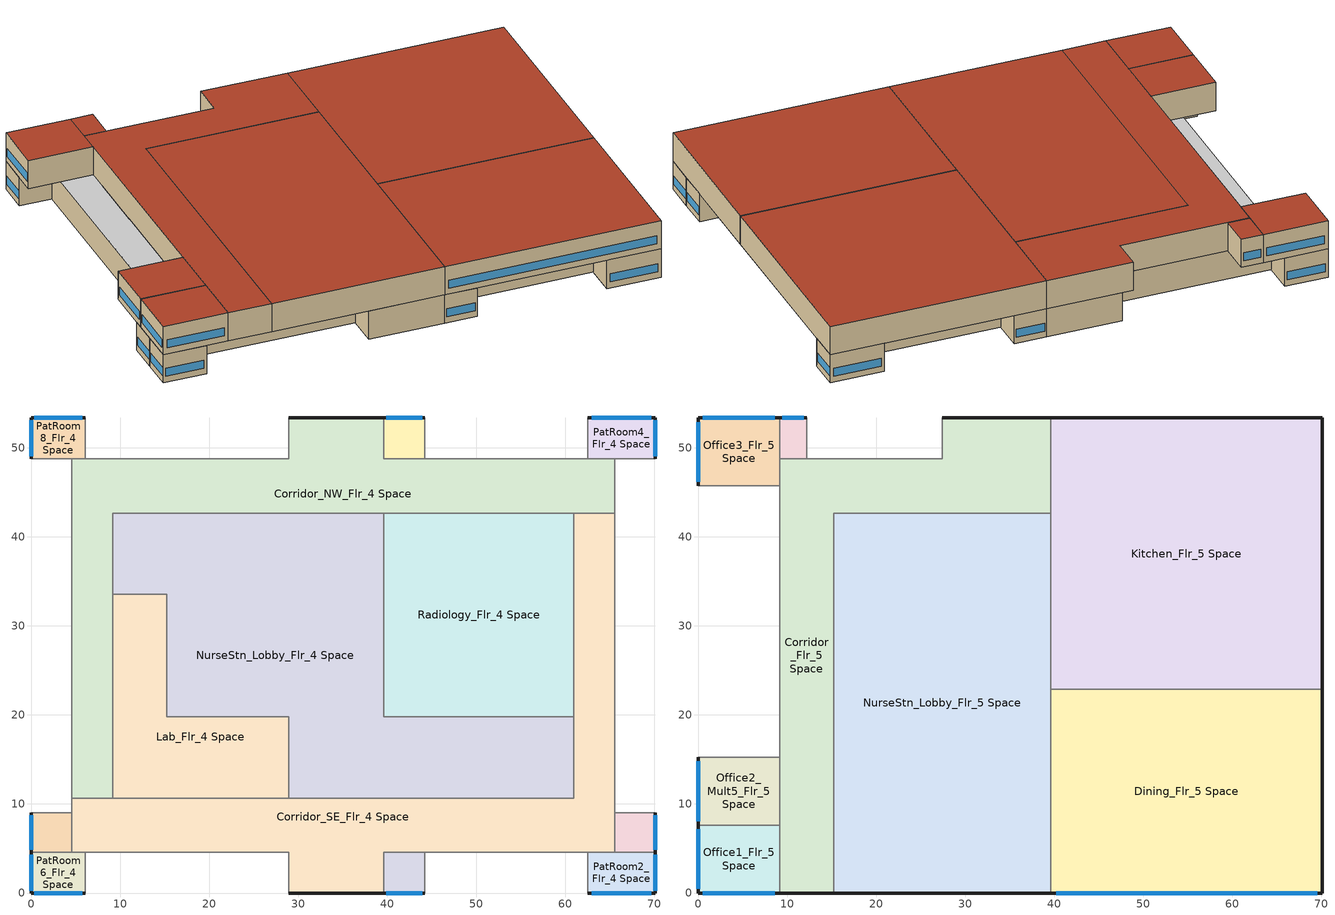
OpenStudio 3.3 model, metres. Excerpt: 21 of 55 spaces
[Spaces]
PatRoom8_Flr_4 Space
 floor adiabatic (int_slab_floor): 6.1,53.34 6.1,48.77 0,48.77 0,53.34 z12.8
 wall outside (res_ext_wall): 6.1,53.34 0,53.34 0,48.77 z12.8:17.07
 wall adiabatic (int_wall): 0,48.77 6.1,48.77 6.1,53.34 z12.8:17.07
 window (NonresWindow_U_0.57_SHGC_0.25): 5.73,53.34 0.37,53.34 / 0,53.07 0,49.04 z13.72:14.94
 ceiling adiabatic (int_slab_ceiling): 6.1,48.77 6.1,53.34 0,53.34 0,48.77 z17.07
PatRoom1_Mult10_Flr_4 Space
 floor adiabatic (int_slab_floor): 44.2,4.57 44.2,0 39.62,0 39.62,4.57 z12.8
 wall outside (res_ext_wall): 39.62,0 44.2,0 z12.8:17.07
 wall adiabatic (int_wall): 44.2,0 44.2,4.57 39.62,4.57 39.62,0 z12.8:17.07
 window (NonreseastWindow_U_0.57_SHGC_0.25): 39.9,0 43.92,0 z13.72:14.94
 ceiling adiabatic (int_slab_ceiling): 44.2,0 44.2,4.57 39.62,4.57 39.62,0 z17.07
Corridor_SE_Flr_4 Space
 floor adiabatic (int_slab_floor): 65.53,42.67 65.53,4.57 39.62,4.57 39.62,0 28.96,0 28.96,4.57 4.57,4.57 4.57,10.67 60.96,10.67 60.96,42.67 z12.8
 wall outside (res_ext_wall): 28.96,0 39.62,0 z12.8:17.07
 wall adiabatic (int_wall): 39.62,0 39.62,4.57 65.53,4.57 65.53,42.67 / 4.57,10.67 4.57,4.57 28.96,4.57 28.96,0 z12.8:17.07
 wall to Radiology_Flr_4 Space (int_wall): 60.96,42.67 60.96,19.81 z12.8:17.07
 wall to NurseStn_Lobby_Flr_4 Space (Air_Wall): 60.96,19.81 60.96,10.67 28.96,10.67 z12.8:17.07
 wall to Lab_Flr_4 Space (int_wall): 28.96,10.67 9.14,10.67 z12.8:17.07
 wall to Corridor_NW_Flr_4 Space (Air_Wall): 65.53,42.67 60.96,42.67 / 9.14,10.67 4.57,10.67 z12.8:17.07
 ceiling adiabatic (int_slab_ceiling): 39.62,0 39.62,4.57 65.53,4.57 65.53,42.67 60.96,42.67 60.96,10.67 4.57,10.67 4.57,4.57 28.96,4.57 28.96,0 z17.07
Corridor_NW_Flr_4 Space
 floor adiabatic (int_slab_floor): 39.62,53.34 39.62,48.77 65.53,48.77 65.53,42.67 9.14,42.67 9.14,10.67 4.57,10.67 4.57,48.77 28.96,48.77 28.96,53.34 z12.8
 wall outside (res_ext_wall): 39.62,53.34 28.96,53.34 z12.8:17.07
 wall to NurseStn_Lobby_Flr_4 Space (Air_Wall): 9.14,33.58 9.14,42.67 39.62,42.67 z12.8:17.07
 wall to Radiology_Flr_4 Space (int_wall): 39.62,42.67 60.96,42.67 z12.8:17.07
 wall adiabatic (int_wall): 65.53,42.67 65.53,48.77 39.62,48.77 39.62,53.34 / 28.96,53.34 28.96,48.77 4.57,48.77 4.57,10.67 z12.8:17.07
 wall to Lab_Flr_4 Space (int_wall): 9.14,10.67 9.14,33.58 z12.8:17.07
 ceiling adiabatic (int_slab_ceiling): 9.14,10.67 9.14,42.67 65.53,42.67 65.53,48.77 39.62,48.77 39.62,53.34 28.96,53.34 28.96,48.77 4.57,48.77 4.57,10.67 z17.07
PatRoom2_Flr_4 Space
 floor adiabatic (int_slab_floor): 70.1,4.57 70.1,0 62.48,0 62.48,4.57 z12.8
 wall outside (res_ext_wall): 62.48,0 70.1,0 70.1,4.57 z12.8:17.07
 wall adiabatic (int_wall): 70.1,4.57 62.48,4.57 62.48,0 z12.8:17.07
 window (NonresWindow_U_0.57_SHGC_0.25): 70.1,0.27 70.1,4.3 z13.72:14.94
 window (NonreseastWindow_U_0.57_SHGC_0.25): 62.94,0 69.65,0 z13.72:14.94
 ceiling adiabatic (int_slab_ceiling): 70.1,0 70.1,4.57 62.48,4.57 62.48,0 z17.07
PatRoom3_Mult10_Flr_4 Space
 floor adiabatic (int_slab_floor): 70.1,8.99 70.1,4.57 65.53,4.57 65.53,8.99 z12.8
 wall outside (res_ext_wall): 70.1,4.57 70.1,8.99 z12.8:17.07
 wall adiabatic (int_wall): 70.1,8.99 65.53,8.99 65.53,4.57 70.1,4.57 z12.8:17.07
 window (NonresWindow_U_0.57_SHGC_0.25): 70.1,4.84 70.1,8.73 z13.72:14.94
 ceiling adiabatic (int_slab_ceiling): 70.1,4.57 70.1,8.99 65.53,8.99 65.53,4.57 z17.07
PatRoom4_Flr_4 Space
 floor adiabatic (int_slab_floor): 70.1,53.34 70.1,48.77 62.48,48.77 62.48,53.34 z12.8
 wall outside (res_ext_wall): 70.1,48.77 70.1,53.34 62.48,53.34 z12.8:17.07
 wall adiabatic (int_wall): 62.48,53.34 62.48,48.77 70.1,48.77 z12.8:17.07
 window (NonresWindow_U_0.57_SHGC_0.25): 69.65,53.34 62.94,53.34 / 70.1,49.04 70.1,53.07 z13.72:14.94
 ceiling adiabatic (int_slab_ceiling): 70.1,48.77 70.1,53.34 62.48,53.34 62.48,48.77 z17.07
PatRoom5_Mult10_Flr_4 Space
 floor adiabatic (int_slab_floor): 44.2,53.34 44.2,48.77 39.62,48.77 39.62,53.34 z12.8
 wall outside (res_ext_wall): 44.2,53.34 39.62,53.34 z12.8:17.07
 wall adiabatic (int_wall): 39.62,53.34 39.62,48.77 44.2,48.77 44.2,53.34 z12.8:17.07
 window (NonresWindow_U_0.57_SHGC_0.25): 43.92,53.34 39.9,53.34 z13.72:14.94
 ceiling adiabatic (int_slab_ceiling): 44.2,48.77 44.2,53.34 39.62,53.34 39.62,48.77 z17.07
Radiology_Flr_4 Space
 floor adiabatic (int_slab_floor): 60.96,42.67 60.96,19.81 39.62,19.81 39.62,42.67 z12.8
 wall to NurseStn_Lobby_Flr_4 Space (int_wall): 39.62,42.67 39.62,19.81 60.96,19.81 z12.8:17.07
 ceiling adiabatic (int_slab_ceiling): 60.96,19.81 60.96,42.67 39.62,42.67 39.62,19.81 z17.07
PatRoom6_Flr_4 Space
 floor adiabatic (int_slab_floor): 6.1,4.57 6.1,0 0,0 0,4.57 z12.8
 wall outside (res_ext_wall): 0,4.57 0,0 6.1,0 z12.8:17.07
 wall adiabatic (int_wall): 6.1,0 6.1,4.57 0,4.57 z12.8:17.07
 window (NonreseastWindow_U_0.57_SHGC_0.25): 0.37,0 5.73,0 z13.72:14.94
 window (NonresWindow_U_0.57_SHGC_0.25): 0,4.3 0,0.27 z13.72:14.94
 ceiling adiabatic (int_slab_ceiling): 6.1,0 6.1,4.57 0,4.57 0,0 z17.07
PatRoom7_Mult10_Flr_4 Space
 floor adiabatic (int_slab_floor): 4.57,8.99 4.57,4.57 0,4.57 0,8.99 z12.8
 wall outside (res_ext_wall): 0,8.99 0,4.57 z12.8:17.07
 wall adiabatic (int_wall): 0,4.57 4.57,4.57 4.57,8.99 0,8.99 z12.8:17.07
 window (NonresWindow_U_0.57_SHGC_0.25): 0,8.73 0,4.84 z13.72:14.94
 ceiling adiabatic (int_slab_ceiling): 4.57,4.57 4.57,8.99 0,8.99 0,4.57 z17.07
NurseStn_Lobby_Flr_4 Space
 floor adiabatic (int_slab_floor): 39.62,42.67 39.62,19.81 60.96,19.81 60.96,10.67 28.96,10.67 28.96,19.81 15.24,19.81 15.24,33.53 9.14,33.53 9.14,42.67 z12.8
 wall to Lab_Flr_4 Space (int_wall): 9.14,33.53 15.24,33.53 15.24,19.81 28.96,19.81 28.96,10.67 z12.8:17.07
 ceiling adiabatic (int_slab_ceiling): 60.96,10.67 60.96,19.81 39.62,19.81 39.62,42.67 9.14,42.67 9.14,33.53 15.24,33.53 15.24,19.81 28.96,19.81 28.96,10.67 z17.07
Lab_Flr_4 Space
 floor adiabatic (int_slab_floor): 15.24,33.53 15.24,19.81 28.96,19.81 28.96,10.67 9.14,10.67 9.14,33.53 z12.8
 ceiling adiabatic (int_slab_ceiling): 28.96,10.67 28.96,19.81 15.24,19.81 15.24,33.53 9.14,33.53 9.14,10.67 z17.07
Corridor_Flr_5 Space
 floor adiabatic (int_slab_floor): 39.62,53.34 39.62,42.67 15.24,42.67 15.24,0 9.14,0 9.14,48.77 27.43,48.77 27.43,53.34 z17.07
 wall outside (nonres_ext_wall): 39.62,53.34 27.43,53.34 / 9.14,0 15.24,0 z17.07:21.34
 wall to NurseStn_Lobby_Flr_5 Space (Air_Wall): 15.24,42.67 39.62,42.67 z17.07:21.34
 wall to NurseStn_Lobby_Flr_5 Space (int_wall): 15.24,0 15.24,42.67 z17.07:21.34
 wall adiabatic (int_wall): 27.43,53.34 27.43,48.77 9.14,48.77 9.14,0 z17.07:21.34
 wall to Kitchen_Flr_5 Space (int_wall): 39.62,42.67 39.62,53.34 z17.07:21.34
 roof outside (nonres_roof): 15.24,0 15.24,42.67 39.62,42.67 39.62,53.34 27.43,53.34 27.43,48.77 9.14,48.77 9.14,0 z21.34
NurseStn_Lobby_Flr_5 Space
 floor adiabatic (int_slab_floor): 39.62,42.67 39.62,0 15.24,0 15.24,42.67 z17.07
 wall outside (nonres_ext_wall): 15.24,0 39.62,0 z17.07:21.34
 wall to Dining_Flr_5 Space (int_wall): 39.62,0 39.62,22.86 z17.07:21.34
 wall to Kitchen_Flr_5 Space (int_wall): 39.62,22.86 39.62,42.67 z17.07:21.34
 roof outside (nonres_roof): 39.62,0 39.62,42.67 15.24,42.67 15.24,0 z21.34
Office4_Mult6_Flr_5 Space
 floor adiabatic (int_slab_floor): 12.19,53.34 12.19,48.77 9.14,48.77 9.14,53.34 z17.07
 wall outside (nonres_ext_wall): 12.19,53.34 9.14,53.34 z17.07:21.34
 wall adiabatic (int_wall): 9.14,53.34 9.14,48.77 12.19,48.77 12.19,53.34 z17.07:21.34
 window (NonresWindow_U_0.57_SHGC_0.25): 11.88,53.34 9.45,53.34 z17.98:19.2
 roof outside (nonres_roof): 12.19,48.77 12.19,53.34 9.14,53.34 9.14,48.77 z21.34
Kitchen_Flr_5 Space
 floor adiabatic (int_slab_floor): 70.1,53.34 70.1,22.86 39.62,22.86 39.62,53.34 z17.07
 wall outside (nonres_ext_wall): 70.1,22.86 70.1,53.34 39.62,53.34 z17.07:21.34
 wall to Dining_Flr_5 Space (int_wall): 39.62,22.86 70.1,22.86 z17.07:21.34
 roof outside (nonres_roof): 70.1,22.86 70.1,53.34 39.62,53.34 39.62,22.86 z21.34
Dining_Flr_5 Space
 floor adiabatic (int_slab_floor): 70.1,22.86 70.1,0 39.62,0 39.62,22.86 z17.07
 wall outside (nonres_ext_wall): 39.62,0 70.1,0 70.1,22.86 z17.07:21.34
 window (NonreseastWindow_U_0.57_SHGC_0.25): 40.2,0 69.53,0 z17.98:19.2
 roof outside (nonres_roof): 70.1,0 70.1,22.86 39.62,22.86 39.62,0 z21.34
Office1_Flr_5 Space
 floor adiabatic (int_slab_floor): 9.14,7.62 9.14,0 0,0 0,7.62 z17.07
 wall outside (nonres_ext_wall): 0,7.62 0,0 9.14,0 z17.07:21.34
 wall adiabatic (int_wall): 9.14,0 9.14,7.62 0,7.62 z17.07:21.34
 window (NonreseastWindow_U_0.57_SHGC_0.25): 0.55,0 8.6,0 z17.98:19.2
 window (NonresWindow_U_0.57_SHGC_0.25): 0,7.16 0,0.46 z17.98:19.2
 roof outside (nonres_roof): 9.14,0 9.14,7.62 0,7.62 0,0 z21.34
Office2_Mult5_Flr_5 Space
 floor adiabatic (int_slab_floor): 9.14,15.24 9.14,7.62 0,7.62 0,15.24 z17.07
 wall outside (nonres_ext_wall): 0,15.24 0,7.62 z17.07:21.34
 wall adiabatic (int_wall): 0,7.62 9.14,7.62 9.14,15.24 0,15.24 z17.07:21.34
 window (NonresWindow_U_0.57_SHGC_0.25): 0,14.78 0,8.08 z17.98:19.2
 roof outside (nonres_roof): 9.14,7.62 9.14,15.24 0,15.24 0,7.62 z21.34
Office3_Flr_5 Space
 floor adiabatic (int_slab_floor): 9.14,53.34 9.14,45.72 0,45.72 0,53.34 z17.07
 wall outside (nonres_ext_wall): 9.14,53.34 0,53.34 0,45.72 z17.07:21.34
 wall adiabatic (int_wall): 0,45.72 9.14,45.72 9.14,53.34 z17.07:21.34
 window (NonresWindow_U_0.57_SHGC_0.25): 8.6,53.34 0.55,53.34 / 0,52.88 0,46.18 z17.98:19.2
 roof outside (nonres_roof): 9.14,45.72 9.14,53.34 0,53.34 0,45.72 z21.34
[Site]
Red Bluff: Latitude {deg}=40.15; Longitude {deg}=-122.25; Time Zone {hr}=-8; Elevation {m}=106; Terrain=City
[Building]
Hospital: North Axis {deg}=0; Default Construction Set=189.1-2009 - CZ5 - Office
[SizingPeriod:DesignDay] Rain Indicator=No; Snow Indicator=No; Day of Month=21; Daylight Saving Time Indicator=No; Dry-Bulb Temperature Range Modifier Type=DefaultMultipliers
Name | Maximum Dry-Bulb Temperature {C} | Daily Dry-Bulb Temperature Range {deltaC} | Barometric Pressure {Pa} | Wind Speed {m/s} | Wind Direction {deg} | Sky Clearness | Month | Day Type | Humidity Condition Type | Wetbulb or DewPoint at Maximum Dry-Bulb {C} | Solar Model Indicator | ASHRAE Clear Sky Optical Depth for Beam Irradiance | ASHRAE Clear Sky Optical Depth for Diffuse Irradiance
El Paso International Ap  Ut Ann Htg 99.6% Condns DB | -5.2 | 0 | 87865 | 2.2 | 20 | 0 | 12 | WinterDesignDay | Wetbulb | -5.2 | ASHRAEClearSky
El Paso International Ap  Ut Ann Clg .4% Condns DB=>MWB | 38.1 | 13 | 87865 | 3.9 | 280 |  | 7 | SummerDesignDay | Wetbulb | 18.1 | ASHRAETau | 0.605 | 1.547
Red Bluff Ann Htg 99.6% Condns DB | -1.1 | 0 | 100058 | 2.3 | 320 | 0 | 12 | WinterDesignDay | Wetbulb | -1.1 | ASHRAEClearSky
Red Bluff Ann Hum_n 99.6% Condns DP=>MCDB | 10.8 | 0 | 100058 | 2.3 | 320 | 0 | 12 | WinterDesignDay | Dewpoint | -9.9 | ASHRAEClearSky
[ClimateZones]
Climate Zone Institution Name 1=ASHRAE; Climate Zone Document Name 1=ANSI/ASHRAE Standard 169; Climate Zone Document Year 1=2006; Climate Zone Institution Name 2=CEC; Climate Zone Document Name 2=California Climate Zone Descriptions; Climate Zone Document Year 2=1995; Climate Zone Value 2=11
[Construction]
int_wall: G01 13mm gypsum board, G01 13mm gypsum board
nonres_roof: F13 Built-up roofing, Nonres_Roof_Insulation, F08 Metal surface
int_slab_floor: 100mm Normalweight concrete floor, CP02 CARPET PAD
InteriorFurnishings: Std Wood 6inch
Air_Wall: Air_Wall_Material
int_slab_ceiling: CP02 CARPET PAD, 100mm Normalweight concrete floor
nonres_ext_wall: 200mm Normalweight concrete wall, Nonres_Exterior_Wall_Insulation, G01 13mm gypsum board
res_ext_wall: 200mm Normalweight concrete wall, Res_Exterior_Wall_Insulation, G01 13mm gypsum board
NonresWindow_U_0.57_SHGC_0.25: Nonres Window Glazing Layer
NonreseastWindow_U_0.57_SHGC_0.25: Nonres East Glazing Layer
Interior Partition; Interior Door: G05 25mm wood
ExtSlabCarpet 4in ClimateZone 1-8: MAT-CC05 4 HW CONCRETE, CP02 CARPET PAD 1
ASHRAE 189.1-2009 ExtWall Mass ClimateZone 5: 1IN Stucco, 8IN Concrete HW, Wall Insulation [40], 1/2IN Gypsum
ASHRAE 189.1-2009 ExtRoof IEAD ClimateZone 2-5: Roof Membrane, Roof Insulation [21], Metal Decking
Interior Floor: F16 Acoustic tile, F05 Ceiling air space resistance, M11 100mm lightweight concrete
Interior Wall: G01a 19mm gypsum board, F04 Wall air space resistance, G01a 19mm gypsum board
Interior Ceiling: M11 100mm lightweight concrete, F05 Ceiling air space resistance, F16 Acoustic tile
ASHRAE 189.1-2009 ExtWindow ClimateZone 4-5: Theoretical Glass [207]
Exterior Door: F08 Metal surface 1, I01 25mm insulation board
Interior Window: Clear 3mm
[Material]
Name | Roughness | Thickness {m} | Conductivity {W/m-K} | Density {kg/m3} | Specific Heat {J/kg-K} | Thermal Absorptance | Solar Absorptance | Visible Absorptance
G01 13mm gypsum board | Smooth | 0.0127 | 0.16 | 800 | 1090 | 0.9 | 0.7 | 0.5
F13 Built-up roofing | Rough | 0.0095 | 0.16 | 1120 | 1460 | 0.9 | 0.7
F08 Metal surface | Smooth | 0.0008 | 45.28 | 7824 | 500
Std Wood 6inch | MediumSmooth | 0.15 | 0.12 | 540 | 1210 | 0.9 | 0.7 | 0.7
100mm Normalweight concrete floor | MediumRough | 0.1016 | 2.31 | 2322 | 832
200mm Normalweight concrete wall | MediumRough | 0.2032 | 2.31 | 2322 | 832
G05 25mm wood | MediumSmooth | 0.0254 | 0.15 | 608 | 1630 | 0.9 | 0.5 | 0.5
MAT-CC05 4 HW CONCRETE | Rough | 0.1016 | 1.311 | 2240 | 836.8 | 0.9 | 0.85 | 0.85
1IN Stucco | Smooth | 0.0253 | 0.6918 | 1858 | 837 | 0.9 | 0.92 | 0.92
8IN Concrete HW | MediumRough | 0.2033 | 1.7296 | 2243 | 837 | 0.9 | 0.65 | 0.65
Wall Insulation [40] | MediumRough | 0.0794 | 0.0432 | 91 | 837 | 0.9 | 0.5 | 0.5
1/2IN Gypsum | Smooth | 0.0127 | 0.16 | 784.9 | 830 | 0.9 | 0.4 | 0.4
Roof Membrane | VeryRough | 0.0095 | 0.16 | 1121.29 | 1460 | 0.9 | 0.7 | 0.7
Roof Insulation [21] | MediumRough | 0.2105 | 0.049 | 265 | 836.8 | 0.9 | 0.7 | 0.7
Metal Decking | MediumSmooth | 0.0015 | 45.006 | 7680 | 418.4 | 0.9 | 0.6 | 0.6
F16 Acoustic tile | MediumSmooth | 0.0191 | 0.06 | 368 | 590 | 0.9 | 0.3 | 0.3
M11 100mm lightweight concrete | MediumRough | 0.1016 | 0.53 | 1280 | 840 | 0.9 | 0.5 | 0.5
G01a 19mm gypsum board | MediumSmooth | 0.019 | 0.16 | 800 | 1090 | 0.9 | 0.4 | 0.4
F08 Metal surface 1 | Smooth | 0.0008 | 45.28 | 7824 | 500 | 0.9 | 0.7 | 0.7
I01 25mm insulation board | MediumRough | 0.0254 | 0.03 | 43 | 1210 | 0.9 | 0.6 | 0.6
[Material:NoMass] Thermal Absorptance=0.9
Name | Roughness | Thermal Resistance {m2-K/W} | Solar Absorptance | Visible Absorptance
Nonres_Roof_Insulation | MediumSmooth | 2.59864 | 0.7 | 0.7
CP02 CARPET PAD | VeryRough | 0.21648 | 0.7 | 0.8
Air_Wall_Material | Rough | 0.207949 | 0.7
Nonres_Exterior_Wall_Insulation | MediumSmooth | 0.849259 | 0.7 | 0.7
Res_Exterior_Wall_Insulation | MediumSmooth | 1.11476 | 0.7 | 0.7
CP02 CARPET PAD 1 | Smooth | 0.1 | 0.8 | 0.8
[WindowMaterial:SimpleGlazingSystem] U-Factor {W/m2-K}=3.23661; Solar Heat Gain Coefficient=0.25; Visible Transmittance=0.25
Nonres Window Glazing Layer; Nonres East Glazing Layer
[DefaultConstructionSet]
189.1-2009 - CZ5 - Office: Default Exterior Surface Constructions=Default Surface Constructions 13; Default Interior Surface Constructions=Default Surface Constructions 14; Default Ground Contact Surface Constructions=Default Surface Constructions 15; Default Exterior SubSurface Constructions=Default Sub Surface Constructions 9; Default Interior SubSurface Constructions=Default Sub Surface Constructions 10; Interior Partition Construction=Interior Partition
[DefaultSurfaceConstructions]
Name | Floor Construction | Wall Construction | Roof Ceiling Construction
Default Surface Constructions 13 | ExtSlabCarpet 4in ClimateZone 1-8 | ASHRAE 189.1-2009 ExtWall Mass ClimateZone 5 | ASHRAE 189.1-2009 ExtRoof IEAD ClimateZone 2-5
Default Surface Constructions 14 | Interior Floor | Interior Wall | Interior Ceiling
Default Surface Constructions 15 | ExtSlabCarpet 4in ClimateZone 1-8 | ExtSlabCarpet 4in ClimateZone 1-8 | ExtSlabCarpet 4in ClimateZone 1-8
[DefaultSubSurfaceConstructions]
Name | Fixed Window Construction | Operable Window Construction | Door Construction | Tubular Daylight Dome Construction | Tubular Daylight Diffuser Construction
Default Sub Surface Constructions 9 | ASHRAE 189.1-2009 ExtWindow ClimateZone 4-5 | ASHRAE 189.1-2009 ExtWindow ClimateZone 4-5 | Exterior Door | Interior Window | Interior Window
Default Sub Surface Constructions 10 | Interior Window | Interior Window | Interior Door
[Material:AirGap]
Name | Thermal Resistance {m2-K/W}
F05 Ceiling air space resistance | 0.18
F04 Wall air space resistance | 0.15
[WindowMaterial:Glazing] Optical Data Type=SpectralAverage; Thickness {m}=0.003; Back Side Solar Reflectance at Normal Incidence=0; Back Side Visible Reflectance at Normal Incidence=0; Infrared Transmittance at Normal Incidence=0; Dirt Correction Factor for Solar and Visible Transmittance=1; Solar Diffusing=No
Name | Solar Transmittance at Normal Incidence | Front Side Solar Reflectance at Normal Incidence | Visible Transmittance at Normal Incidence | Front Side Visible Reflectance at Normal Incidence | Front Side Infrared Hemispherical Emissivity | Back Side Infrared Hemispherical Emissivity | Conductivity {W/m-K}
Theoretical Glass [207] | 0.3311 | 0.6189 | 0.44 | 0.51 | 0.9 | 0.9 | 0.0133
Clear 3mm | 0.837 | 0.075 | 0.898 | 0.081 | 0.84 | 0.84 | 0.9
[ThermalZone] Ceiling Height {m}=4.2683; Use Ideal Air Loads=No
Name | Multiplier | Volume {m3} | Thermostat
Corridor_Flr_5 | 1 | 2141.32 | Corridor_Flr_5 DualSPSched
PatRoom8_Flr_4 | 1 | 118.96 | PatRoom8_Flr_4 DualSPSched
PatRoom1_Mult10_Flr_4 | 10 | 89.21 | PatRoom1_Mult10_Flr_4 DualSPSched
Office2_Mult5_Flr_5 | 5 | 297.41 | Office2_Mult5_Flr_5 DualSPSched
PatRoom2_Flr_4 | 1 | 148.71 | PatRoom2_Flr_4 DualSPSched
PatRoom3_Mult10_Flr_4 | 10 | 86.26 | PatRoom3_Mult10_Flr_4 DualSPSched
PatRoom4_Flr_4 | 1 | 148.71 | PatRoom4_Flr_4 DualSPSched
PatRoom5_Mult10_Flr_4 | 10 | 89.21 | PatRoom5_Mult10_Flr_4 DualSPSched
Radiology_Flr_4 | 1 | 2081.82 | Radiology_Flr_4 DualSPSched
PatRoom6_Flr_4 | 1 | 118.96 | PatRoom6_Flr_4 DualSPSched
PatRoom7_Mult10_Flr_4 | 10 | 86.26 | PatRoom7_Mult10_Flr_4 DualSPSched
NurseStn_Lobby_Flr_4 | 1 | 3866.22 | NurseStn_Lobby_Flr_4 DualSPSched
Lab_Flr_4 | 1 | 1129.43 | Lab_Flr_4 DualSPSched
Corridor_SE_Flr_4 | 1 | 2418.88 | Corridor_SE_Flr_4 DualSPSched
Corridor_NW_Flr_4 | 1 | 2418.88 | Corridor_NW_Flr_4 DualSPSched
Dining_Flr_5 | 1 | 2974.04 | Dining_Flr_5 DualSPSched
NurseStn_Lobby_Flr_5 | 1 | 4441.23 | NurseStn_Lobby_Flr_5 DualSPSched
Kitchen_Flr_5 | 1 | 3965.37 | Kitchen_Flr_5 DualSPSched
Office1_Flr_5 | 1 | 297.5 | Office1_Flr_5 DualSPSched
Office3_Flr_5 | 1 | 297.41 | Office3_Flr_5 DualSPSched
Office4_Mult6_Flr_5 | 6 | 59.5 | Office4_Mult6_Flr_5 DualSPSched
[Space] Part of Total Floor Area=Yes
Name | Thermal Zone | Design Specification Outdoor Air Object
Corridor_Flr_5 Space | Corridor_Flr_5 | SZ DSOA Corridor_Flr_5
PatRoom8_Flr_4 Space | PatRoom8_Flr_4 | SZ DSOA PatRoom8_Flr_4
PatRoom1_Mult10_Flr_4 Space | PatRoom1_Mult10_Flr_4 | SZ DSOA PatRoom1_Mult10_Flr_4
Office2_Mult5_Flr_5 Space | Office2_Mult5_Flr_5 | SZ DSOA Office2_Mult5_Flr_5
PatRoom2_Flr_4 Space | PatRoom2_Flr_4 | SZ DSOA PatRoom2_Flr_4
PatRoom3_Mult10_Flr_4 Space | PatRoom3_Mult10_Flr_4 | SZ DSOA PatRoom3_Mult10_Flr_4
PatRoom4_Flr_4 Space | PatRoom4_Flr_4 | SZ DSOA PatRoom4_Flr_4
PatRoom5_Mult10_Flr_4 Space | PatRoom5_Mult10_Flr_4 | SZ DSOA PatRoom5_Mult10_Flr_4
Radiology_Flr_4 Space | Radiology_Flr_4 | SZ DSOA Radiology_Flr_4
PatRoom6_Flr_4 Space | PatRoom6_Flr_4 | SZ DSOA PatRoom6_Flr_4
PatRoom7_Mult10_Flr_4 Space | PatRoom7_Mult10_Flr_4 | SZ DSOA PatRoom7_Mult10_Flr_4
NurseStn_Lobby_Flr_4 Space | NurseStn_Lobby_Flr_4 | SZ DSOA NurseStn_Lobby_Flr_4
Lab_Flr_4 Space | Lab_Flr_4 | SZ DSOA Lab_Flr_4
Corridor_SE_Flr_4 Space | Corridor_SE_Flr_4 | SZ DSOA Corridor_SE_Flr_4
Corridor_NW_Flr_4 Space | Corridor_NW_Flr_4 | SZ DSOA Corridor_NW_Flr_4
Dining_Flr_5 Space | Dining_Flr_5 | SZ DSOA Dining_Flr_5
NurseStn_Lobby_Flr_5 Space | NurseStn_Lobby_Flr_5 | SZ DSOA NurseStn_Lobby_Flr_5
Kitchen_Flr_5 Space | Kitchen_Flr_5 | SZ DSOA Kitchen_Flr_5
Office1_Flr_5 Space | Office1_Flr_5 | SZ DSOA Office1_Flr_5
Office3_Flr_5 Space | Office3_Flr_5 | SZ DSOA Office3_Flr_5
Office4_Mult6_Flr_5 Space | Office4_Mult6_Flr_5 | SZ DSOA Office4_Mult6_Flr_5
[ThermostatSetpoint:DualSetpoint] Heating Setpoint Temperature Schedule=HTGSETP_SCH; Cooling Setpoint Temperature Schedule=CLGSETP_SCH
Corridor_Flr_5 DualSPSched; PatRoom8_Flr_4 DualSPSched; PatRoom1_Mult10_Flr_4 DualSPSched; Office2_Mult5_Flr_5 DualSPSched; PatRoom2_Flr_4 DualSPSched; PatRoom3_Mult10_Flr_4 DualSPSched; PatRoom4_Flr_4 DualSPSched; PatRoom5_Mult10_Flr_4 DualSPSched; Radiology_Flr_4 DualSPSched; PatRoom6_Flr_4 DualSPSched; PatRoom7_Mult10_Flr_4 DualSPSched; NurseStn_Lobby_Flr_4 DualSPSched; Lab_Flr_4 DualSPSched; Corridor_SE_Flr_4 DualSPSched; Corridor_NW_Flr_4 DualSPSched; Dining_Flr_5 DualSPSched; NurseStn_Lobby_Flr_5 DualSPSched; Kitchen_Flr_5 DualSPSched; Office1_Flr_5 DualSPSched; Office3_Flr_5 DualSPSched; Office4_Mult6_Flr_5 DualSPSched
[People:Definition] Number of People Calculation Method=People; Fraction Radiant=0.3; Enable ASHRAE 55 Comfort Warnings=No; Mean Radiant Temperature Calculation Type=ZoneAveraged; Thermal Comfort Model Type 1=FANGER
Name | Number of People {people}
PatRoom1_Mult10_Flr_4 Definition; PatRoom5_Mult10_Flr_4 Definition | 1.1244
PatRoom2_Flr_4 Definition; PatRoom4_Flr_4 Definition | 1.8744
PatRoom3_Mult10_Flr_4 Definition; PatRoom7_Mult10_Flr_4 Definition | 1.0873
Radiology_Flr_4 Definition | 26.2404
PatRoom6_Flr_4 Definition; PatRoom8_Flr_4 Definition | 1.4994
NurseStn_Lobby_Flr_4 Definition | 12.9952
Lab_Flr_4 Definition | 14.2446
Corridor_SE_Flr_4 Definition; Corridor_NW_Flr_4 Definition | 6.0978
Dining_Flr_5 Definition | 74.9725
NurseStn_Lobby_Flr_5 Definition | 14.9279
Kitchen_Flr_5 Definition | 49.9818
Office1_Flr_5 Definition | 5.2498
Office2_Mult5_Flr_5 Definition; Office3_Flr_5 Definition | 5.2483
Office4_Mult6_Flr_5 Definition | 1.05
Corridor_Flr_5 Definition | 5.3981
[People] Activity Level Schedule=ACTIVITY_SCH; Work Efficiency Schedule=WORK_EFF_SCH; Clothing Insulation Schedule=CLOTHING_SCH; Air Velocity Schedule=AIR_VELO_SCH; Multiplier=1
Name | People Definition | Space or SpaceType | Number of People Schedule
PatRoom1_Mult10_Flr_4 | PatRoom1_Mult10_Flr_4 Definition | PatRoom1_Mult10_Flr_4 Space | BLDG_OCC_EXTD_SCH
PatRoom2_Flr_4 | PatRoom2_Flr_4 Definition | PatRoom2_Flr_4 Space | BLDG_OCC_EXTD_SCH
PatRoom3_Mult10_Flr_4 | PatRoom3_Mult10_Flr_4 Definition | PatRoom3_Mult10_Flr_4 Space | BLDG_OCC_EXTD_SCH
PatRoom4_Flr_4 | PatRoom4_Flr_4 Definition | PatRoom4_Flr_4 Space | BLDG_OCC_EXTD_SCH
PatRoom5_Mult10_Flr_4 | PatRoom5_Mult10_Flr_4 Definition | PatRoom5_Mult10_Flr_4 Space | BLDG_OCC_EXTD_SCH
Radiology_Flr_4 | Radiology_Flr_4 Definition | Radiology_Flr_4 Space | BLDG_OCC_SCH
PatRoom6_Flr_4 | PatRoom6_Flr_4 Definition | PatRoom6_Flr_4 Space | BLDG_OCC_EXTD_SCH
PatRoom7_Mult10_Flr_4 | PatRoom7_Mult10_Flr_4 Definition | PatRoom7_Mult10_Flr_4 Space | BLDG_OCC_EXTD_SCH
PatRoom8_Flr_4 | PatRoom8_Flr_4 Definition | PatRoom8_Flr_4 Space | BLDG_OCC_EXTD_SCH
NurseStn_Lobby_Flr_4 | NurseStn_Lobby_Flr_4 Definition | NurseStn_Lobby_Flr_4 Space | BLDG_OCC_EXTD_SCH
Lab_Flr_4 | Lab_Flr_4 Definition | Lab_Flr_4 Space | BLDG_OCC_SCH
Corridor_SE_Flr_4 | Corridor_SE_Flr_4 Definition | Corridor_SE_Flr_4 Space | BLDG_OCC_EXTD_SCH
Corridor_NW_Flr_4 | Corridor_NW_Flr_4 Definition | Corridor_NW_Flr_4 Space | BLDG_OCC_EXTD_SCH
Dining_Flr_5 | Dining_Flr_5 Definition | Dining_Flr_5 Space | BLDG_OCC_EXTD_SCH
NurseStn_Lobby_Flr_5 | NurseStn_Lobby_Flr_5 Definition | NurseStn_Lobby_Flr_5 Space | BLDG_OCC_SCH
Kitchen_Flr_5 | Kitchen_Flr_5 Definition | Kitchen_Flr_5 Space | BLDG_OCC_EXTD_SCH
Office1_Flr_5 | Office1_Flr_5 Definition | Office1_Flr_5 Space | BLDG_OCC_SCH
Office2_Mult5_Flr_5 | Office2_Mult5_Flr_5 Definition | Office2_Mult5_Flr_5 Space | BLDG_OCC_SCH
Office3_Flr_5 | Office3_Flr_5 Definition | Office3_Flr_5 Space | BLDG_OCC_SCH
Office4_Mult6_Flr_5 | Office4_Mult6_Flr_5 Definition | Office4_Mult6_Flr_5 Space | BLDG_OCC_SCH
Corridor_Flr_5 | Corridor_Flr_5 Definition | Corridor_Flr_5 Space | BLDG_OCC_EXTD_SCH
[Lights:Definition] Design Level Calculation Method=Watts/Area; Fraction Radiant=0.7; Fraction Visible=0.2; Return Air Fraction=0; Return Air Fraction Calculated from Plenum Temperature=No
Name | Watts per Space Floor Area {W/m2}
PatRoom1_Mult10_Flr_4_Lights Definition; PatRoom2_Flr_4_Lights Definition; PatRoom3_Mult10_Flr_4_Lights Definition; PatRoom4_Flr_4_Lights Definition; PatRoom5_Mult10_Flr_4_Lights Definition; PatRoom6_Flr_4_Lights Definition; PatRoom7_Mult10_Flr_4_Lights Definition; PatRoom8_Flr_4_Lights Definition | 7.53474
Radiology_Flr_4_Lights Definition | 4.30556
NurseStn_Lobby_Flr_4_Lights Definition; NurseStn_Lobby_Flr_5_Lights Definition | 12.7014
Lab_Flr_4_Lights Definition | 15.0695
Corridor_SE_Flr_4_Lights Definition; Corridor_NW_Flr_4_Lights Definition; Office1_Flr_5_Lights Definition; Office2_Mult5_Flr_5_Lights Definition; Office3_Flr_5_Lights Definition; Office4_Mult6_Flr_5_Lights Definition; Corridor_Flr_5_Lights Definition | 10.7639
Dining_Flr_5_Lights Definition | 9.68752
Kitchen_Flr_5_Lights Definition | 12.9167
[Lights] Fraction Replaceable=1
Name | Lights Definition | Space or SpaceType | Schedule
PatRoom1_Mult10_Flr_4_Lights | PatRoom1_Mult10_Flr_4_Lights Definition | PatRoom1_Mult10_Flr_4 Space | BLDG_LIGHT_EXTD_SCH
PatRoom2_Flr_4_Lights | PatRoom2_Flr_4_Lights Definition | PatRoom2_Flr_4 Space | BLDG_LIGHT_EXTD_SCH
PatRoom3_Mult10_Flr_4_Lights | PatRoom3_Mult10_Flr_4_Lights Definition | PatRoom3_Mult10_Flr_4 Space | BLDG_LIGHT_EXTD_SCH
PatRoom4_Flr_4_Lights | PatRoom4_Flr_4_Lights Definition | PatRoom4_Flr_4 Space | BLDG_LIGHT_EXTD_SCH
PatRoom5_Mult10_Flr_4_Lights | PatRoom5_Mult10_Flr_4_Lights Definition | PatRoom5_Mult10_Flr_4 Space | BLDG_LIGHT_EXTD_SCH
Radiology_Flr_4_Lights | Radiology_Flr_4_Lights Definition | Radiology_Flr_4 Space | BLDG_LIGHT_RADIOLOGY_SCH
PatRoom6_Flr_4_Lights | PatRoom6_Flr_4_Lights Definition | PatRoom6_Flr_4 Space | BLDG_LIGHT_EXTD_SCH
PatRoom7_Mult10_Flr_4_Lights | PatRoom7_Mult10_Flr_4_Lights Definition | PatRoom7_Mult10_Flr_4 Space | BLDG_LIGHT_EXTD_SCH
PatRoom8_Flr_4_Lights | PatRoom8_Flr_4_Lights Definition | PatRoom8_Flr_4 Space | BLDG_LIGHT_EXTD_SCH
NurseStn_Lobby_Flr_4_Lights | NurseStn_Lobby_Flr_4_Lights Definition | NurseStn_Lobby_Flr_4 Space | BLDG_LIGHT_NURSEFLR234_SCH
Lab_Flr_4_Lights | Lab_Flr_4_Lights Definition | Lab_Flr_4 Space | BLDG_LIGHT_SCH
Corridor_SE_Flr_4_Lights | Corridor_SE_Flr_4_Lights Definition | Corridor_SE_Flr_4 Space | BLDG_LIGHT_CORRIDOR_SCH
Corridor_NW_Flr_4_Lights | Corridor_NW_Flr_4_Lights Definition | Corridor_NW_Flr_4 Space | BLDG_LIGHT_CORRIDOR_SCH
Dining_Flr_5_Lights | Dining_Flr_5_Lights Definition | Dining_Flr_5 Space | BLDG_LIGHT_EXTD_SCH
NurseStn_Lobby_Flr_5_Lights | NurseStn_Lobby_Flr_5_Lights Definition | NurseStn_Lobby_Flr_5 Space | BLDG_LIGHT_LOBBYFLR5_SCH
Kitchen_Flr_5_Lights | Kitchen_Flr_5_Lights Definition | Kitchen_Flr_5 Space | BLDG_LIGHT_EXTD_SCH
Office1_Flr_5_Lights | Office1_Flr_5_Lights Definition | Office1_Flr_5 Space | BLDG_LIGHT_OFFICE_SCH
Office2_Mult5_Flr_5_Lights | Office2_Mult5_Flr_5_Lights Definition | Office2_Mult5_Flr_5 Space | BLDG_LIGHT_OFFICE_SCH
Office3_Flr_5_Lights | Office3_Flr_5_Lights Definition | Office3_Flr_5 Space | BLDG_LIGHT_OFFICE_SCH
Office4_Mult6_Flr_5_Lights | Office4_Mult6_Flr_5_Lights Definition | Office4_Mult6_Flr_5 Space | BLDG_LIGHT_OFFICE_SCH
Corridor_Flr_5_Lights | Corridor_Flr_5_Lights Definition | Corridor_Flr_5 Space | BLDG_LIGHT_CORRIDOR_SCH
[SpaceInfiltration:DesignFlowRate] Schedule=INFIL_SCH_PNNL; Design Flow Rate Calculation Method=Flow/ExteriorArea; Constant Term Coefficient=0; Temperature Term Coefficient=0; Velocity Term Coefficient=0.224; Velocity Squared Term Coefficient=0
Name | Space or SpaceType | Flow per Exterior Surface Area {m3/s-m2}
PatRoom1_Mult10_Flr_4_Infiltration | PatRoom1_Mult10_Flr_4 Space | 0.00102413
PatRoom2_Flr_4_Infiltration | PatRoom2_Flr_4 Space | 0.00102413
PatRoom3_Mult10_Flr_4_Infiltration | PatRoom3_Mult10_Flr_4 Space | 0.00102413
PatRoom4_Flr_4_Infiltration | PatRoom4_Flr_4 Space | 0.00102413
PatRoom5_Mult10_Flr_4_Infiltration | PatRoom5_Mult10_Flr_4 Space | 0.00102413
Radiology_Flr_4_Infiltration | Radiology_Flr_4 Space | 0.00102413
PatRoom6_Flr_4_Infiltration | PatRoom6_Flr_4 Space | 0.00102413
PatRoom7_Mult10_Flr_4_Infiltration | PatRoom7_Mult10_Flr_4 Space | 0.00102413
PatRoom8_Flr_4_Infiltration | PatRoom8_Flr_4 Space | 0.00102413
NurseStn_Lobby_Flr_4_Infiltration | NurseStn_Lobby_Flr_4 Space | 0.00102413
Lab_Flr_4_Infiltration | Lab_Flr_4 Space | 0.00102413
Corridor_SE_Flr_4_Infiltration | Corridor_SE_Flr_4 Space | 0.00102413
Corridor_NW_Flr_4_Infiltration | Corridor_NW_Flr_4 Space | 0.00102413
Dining_Flr_5_Infiltration | Dining_Flr_5 Space | 0.000252243
NurseStn_Lobby_Flr_5_Infiltration | NurseStn_Lobby_Flr_5 Space | 9.30932e-05
Kitchen_Flr_5_Infiltration | Kitchen_Flr_5 Space | 0.000224079
Office1_Flr_5_Infiltration | Office1_Flr_5 Space | 0.000518823
Office2_Mult5_Flr_5_Infiltration | Office2_Mult5_Flr_5 Space | 0.000325878
Office3_Flr_5_Infiltration | Office3_Flr_5 Space | 0.000518823
Office4_Mult6_Flr_5_Infiltration | Office4_Mult6_Flr_5 Space | 0.000494347
Corridor_Flr_5_Infiltration | Corridor_Flr_5 Space | 0.000137848
[InternalMass:Definition] Construction=InteriorFurnishings; Design Level Calculation Method=SurfaceArea
Name | Surface Area {m2}
Office2_Mult5_Flr_5_InternalMass_1 Definition; Office3_Flr_5_InternalMass_1 Definition | 139.3546
Dining_Flr_5_InternalMass_1 Definition | 1393.55
PatRoom1_Mult10_Flr_4_InternalMass_1 Definition; PatRoom5_Mult10_Flr_4_InternalMass_1 Definition | 41.8064
PatRoom2_Flr_4_InternalMass_1 Definition; PatRoom4_Flr_4_InternalMass_1 Definition | 69.6773
PatRoom3_Mult10_Flr_4_InternalMass_1 Definition; PatRoom7_Mult10_Flr_4_InternalMass_1 Definition | 40.4165
Radiology_Flr_4_InternalMass_1 Definition | 975.4819
PatRoom6_Flr_4_InternalMass_1 Definition; PatRoom8_Flr_4_InternalMass_1 Definition | 55.7418
NurseStn_Lobby_Flr_4_InternalMass_1 Definition | 1811.61
Lab_Flr_4_InternalMass_1 Definition | 529.5473
Corridor_SE_Flr_4_InternalMass_1 Definition; Corridor_NW_Flr_4_InternalMass_1 Definition | 1133.42
NurseStn_Lobby_Flr_5_InternalMass_1 Definition | 2081.03
Kitchen_Flr_5_InternalMass_1 Definition | 1858.06
Office1_Flr_5_InternalMass_1 Definition | 139.3911
Office4_Mult6_Flr_5_InternalMass_1 Definition | 27.8709
Corridor_Flr_5_InternalMass_1 Definition | 1003.35
[InternalMass] Multiplier=1
Name | Internal Mass Definition | Space or SpaceType
Office2_Mult5_Flr_5_InternalMass_1 | Office2_Mult5_Flr_5_InternalMass_1 Definition | Office2_Mult5_Flr_5 Space
Dining_Flr_5_InternalMass_1 | Dining_Flr_5_InternalMass_1 Definition | Dining_Flr_5 Space
PatRoom1_Mult10_Flr_4_InternalMass_1 | PatRoom1_Mult10_Flr_4_InternalMass_1 Definition | PatRoom1_Mult10_Flr_4 Space
PatRoom2_Flr_4_InternalMass_1 | PatRoom2_Flr_4_InternalMass_1 Definition | PatRoom2_Flr_4 Space
PatRoom3_Mult10_Flr_4_InternalMass_1 | PatRoom3_Mult10_Flr_4_InternalMass_1 Definition | PatRoom3_Mult10_Flr_4 Space
PatRoom4_Flr_4_InternalMass_1 | PatRoom4_Flr_4_InternalMass_1 Definition | PatRoom4_Flr_4 Space
PatRoom5_Mult10_Flr_4_InternalMass_1 | PatRoom5_Mult10_Flr_4_InternalMass_1 Definition | PatRoom5_Mult10_Flr_4 Space
Radiology_Flr_4_InternalMass_1 | Radiology_Flr_4_InternalMass_1 Definition | Radiology_Flr_4 Space
PatRoom6_Flr_4_InternalMass_1 | PatRoom6_Flr_4_InternalMass_1 Definition | PatRoom6_Flr_4 Space
PatRoom7_Mult10_Flr_4_InternalMass_1 | PatRoom7_Mult10_Flr_4_InternalMass_1 Definition | PatRoom7_Mult10_Flr_4 Space
PatRoom8_Flr_4_InternalMass_1 | PatRoom8_Flr_4_InternalMass_1 Definition | PatRoom8_Flr_4 Space
NurseStn_Lobby_Flr_4_InternalMass_1 | NurseStn_Lobby_Flr_4_InternalMass_1 Definition | NurseStn_Lobby_Flr_4 Space
Lab_Flr_4_InternalMass_1 | Lab_Flr_4_InternalMass_1 Definition | Lab_Flr_4 Space
Corridor_SE_Flr_4_InternalMass_1 | Corridor_SE_Flr_4_InternalMass_1 Definition | Corridor_SE_Flr_4 Space
Corridor_NW_Flr_4_InternalMass_1 | Corridor_NW_Flr_4_InternalMass_1 Definition | Corridor_NW_Flr_4 Space
NurseStn_Lobby_Flr_5_InternalMass_1 | NurseStn_Lobby_Flr_5_InternalMass_1 Definition | NurseStn_Lobby_Flr_5 Space
Kitchen_Flr_5_InternalMass_1 | Kitchen_Flr_5_InternalMass_1 Definition | Kitchen_Flr_5 Space
Office1_Flr_5_InternalMass_1 | Office1_Flr_5_InternalMass_1 Definition | Office1_Flr_5 Space
Office3_Flr_5_InternalMass_1 | Office3_Flr_5_InternalMass_1 Definition | Office3_Flr_5 Space
Office4_Mult6_Flr_5_InternalMass_1 | Office4_Mult6_Flr_5_InternalMass_1 Definition | Office4_Mult6_Flr_5 Space
Corridor_Flr_5_InternalMass_1 | Corridor_Flr_5_InternalMass_1 Definition | Corridor_Flr_5 Space
[ElectricEquipment:Definition] Design Level Calculation Method=EquipmentLevel; Fraction Latent=0; Fraction Lost=0
Name | Design Level {W} | Fraction Radiant
Office4_Mult6_Flr_5_MiscPlug_Equip Definition | 149.9455 | 0.5
NurseStn_Lobby_Flr_5_MiscPlug_Equip Definition | 11643.4 | 0.5
Kitchen_Flr_5_MiscPlug_Equip Definition | 74972.8 | 0.5
PatRoom1_Mult10_Flr_4_MiscPlug_Equip Definition; PatRoom5_Mult10_Flr_4_MiscPlug_Equip Definition | 449.8365 | 0.5
PatRoom2_Flr_4_MiscPlug_Equip Definition; PatRoom4_Flr_4_MiscPlug_Equip Definition; Office2_Mult5_Flr_5_MiscPlug_Equip Definition; Office3_Flr_5_MiscPlug_Equip Definition | 749.7275 | 0.5
PatRoom3_Mult10_Flr_4_MiscPlug_Equip Definition; PatRoom7_Mult10_Flr_4_MiscPlug_Equip Definition | 434.8813 | 0.5
Radiology_Flr_4_MiscPlug_Equip Definition | 52499.9 | 0.5
PatRoom6_Flr_4_MiscPlug_Equip Definition; PatRoom8_Flr_4_MiscPlug_Equip Definition | 599.782 | 0.5
NurseStn_Lobby_Flr_4_MiscPlug_Equip Definition | 10136 | 0.5
Lab_Flr_4_MiscPlug_Equip Definition | 11395.9 | 0.5
Dining_Flr_5_MiscPlug_Equip Definition | 7497.28 | 0.5
Office1_Flr_5_MiscPlug_Equip Definition | 749.9243 | 0.5
Kitchen_Flr_5_Reach-in-Freezer Definition | 1031.83 | 0.25
Kitchen_Flr_5_Reach-in-Refrigerator Definition | 1277.5 | 0.25
[ElectricEquipment]
Name | Electric Equipment Definition | Space or SpaceType | Schedule
Office4_Mult6_Flr_5_MiscPlug_Equip | Office4_Mult6_Flr_5_MiscPlug_Equip Definition | Office4_Mult6_Flr_5 Space | BLDG_EQUIP_SCH
NurseStn_Lobby_Flr_5_MiscPlug_Equip | NurseStn_Lobby_Flr_5_MiscPlug_Equip Definition | NurseStn_Lobby_Flr_5 Space | BLDG_EQUIP_SCH
Kitchen_Flr_5_MiscPlug_Equip | Kitchen_Flr_5_MiscPlug_Equip Definition | Kitchen_Flr_5 Space | BLDG_EQUIP_EXTD_SCH
PatRoom1_Mult10_Flr_4_MiscPlug_Equip | PatRoom1_Mult10_Flr_4_MiscPlug_Equip Definition | PatRoom1_Mult10_Flr_4 Space | BLDG_EQUIP_EXTD_SCH
PatRoom2_Flr_4_MiscPlug_Equip | PatRoom2_Flr_4_MiscPlug_Equip Definition | PatRoom2_Flr_4 Space | BLDG_EQUIP_EXTD_SCH
PatRoom3_Mult10_Flr_4_MiscPlug_Equip | PatRoom3_Mult10_Flr_4_MiscPlug_Equip Definition | PatRoom3_Mult10_Flr_4 Space | BLDG_EQUIP_EXTD_SCH
PatRoom4_Flr_4_MiscPlug_Equip | PatRoom4_Flr_4_MiscPlug_Equip Definition | PatRoom4_Flr_4 Space | BLDG_EQUIP_EXTD_SCH
PatRoom5_Mult10_Flr_4_MiscPlug_Equip | PatRoom5_Mult10_Flr_4_MiscPlug_Equip Definition | PatRoom5_Mult10_Flr_4 Space | BLDG_EQUIP_EXTD_SCH
Radiology_Flr_4_MiscPlug_Equip | Radiology_Flr_4_MiscPlug_Equip Definition | Radiology_Flr_4 Space | BLDG_EQUIP_SCH
PatRoom6_Flr_4_MiscPlug_Equip | PatRoom6_Flr_4_MiscPlug_Equip Definition | PatRoom6_Flr_4 Space | BLDG_EQUIP_EXTD_SCH
PatRoom7_Mult10_Flr_4_MiscPlug_Equip | PatRoom7_Mult10_Flr_4_MiscPlug_Equip Definition | PatRoom7_Mult10_Flr_4 Space | BLDG_EQUIP_EXTD_SCH
PatRoom8_Flr_4_MiscPlug_Equip | PatRoom8_Flr_4_MiscPlug_Equip Definition | PatRoom8_Flr_4 Space | BLDG_EQUIP_EXTD_SCH
NurseStn_Lobby_Flr_4_MiscPlug_Equip | NurseStn_Lobby_Flr_4_MiscPlug_Equip Definition | NurseStn_Lobby_Flr_4 Space | BLDG_EQUIP_EXTD_SCH
Lab_Flr_4_MiscPlug_Equip | Lab_Flr_4_MiscPlug_Equip Definition | Lab_Flr_4 Space | BLDG_EQUIP_SCH
Dining_Flr_5_MiscPlug_Equip | Dining_Flr_5_MiscPlug_Equip Definition | Dining_Flr_5 Space | BLDG_EQUIP_EXTD_SCH
Office1_Flr_5_MiscPlug_Equip | Office1_Flr_5_MiscPlug_Equip Definition | Office1_Flr_5 Space | BLDG_EQUIP_SCH
Office2_Mult5_Flr_5_MiscPlug_Equip | Office2_Mult5_Flr_5_MiscPlug_Equip Definition | Office2_Mult5_Flr_5 Space | BLDG_EQUIP_SCH
Office3_Flr_5_MiscPlug_Equip | Office3_Flr_5_MiscPlug_Equip Definition | Office3_Flr_5 Space | BLDG_EQUIP_SCH
Kitchen_Flr_5_Reach-in-Freezer | Kitchen_Flr_5_Reach-in-Freezer Definition | Kitchen_Flr_5 Space | ALWAYS_ON
Kitchen_Flr_5_Reach-in-Refrigerator | Kitchen_Flr_5_Reach-in-Refrigerator Definition | Kitchen_Flr_5 Space | ALWAYS_ON
[DesignSpecification:OutdoorAir]
Name | Outdoor Air Flow per Floor Area {m3/s-m2}
SZ DSOA Corridor_SE_Flr_4; SZ DSOA Corridor_NW_Flr_4; SZ DSOA Corridor_Flr_5 | 0.000253984
SZ DSOA PatRoom6_Flr_4; SZ DSOA PatRoom1_Mult10_Flr_4; SZ DSOA PatRoom2_Flr_4; SZ DSOA PatRoom3_Mult10_Flr_4; SZ DSOA PatRoom4_Flr_4; SZ DSOA PatRoom5_Mult10_Flr_4; SZ DSOA PatRoom7_Mult10_Flr_4; SZ DSOA PatRoom8_Flr_4 | 0.00237024
SZ DSOA Radiology_Flr_4 | 0.000380976
SZ DSOA NurseStn_Lobby_Flr_4; SZ DSOA NurseStn_Lobby_Flr_5 | 0.000101594
SZ DSOA Lab_Flr_4 | 0.000507968
SZ DSOA Dining_Flr_5 | 0.00101594
SZ DSOA Kitchen_Flr_5 | 0.004064
SZ DSOA Office1_Flr_5; SZ DSOA Office2_Mult5_Flr_5; SZ DSOA Office3_Flr_5; SZ DSOA Office4_Mult6_Flr_5 | 0.000711155
[Exterior:FuelEquipment:Definition]
Name | Design Level {W}
Elevators Definition | 162963
Elevators_Lights_Fan Definition | 1295.2
[Exterior:FuelEquipment] Fuel Use Type=Electricity
Name | Exterior Fuel Equipment Definition | Schedule
Elevators | Elevators Definition | BLDG_ELEVATORS
Elevators_Lights_Fan | Elevators_Lights_Fan Definition | ELEV_LIGHT_FAN_SCH_24_7
[GasEquipment:Definition]
Kitchen_Flr_5_MiscPlugGas_Equip Definition: Design Level Calculation Method=EquipmentLevel; Design Level {W}=149946; Fraction Latent=0; Fraction Radiant=0.5; Fraction Lost=0
[GasEquipment]
Kitchen_Flr_5_MiscPlugGas_Equip: Gas Equipment Definition=Kitchen_Flr_5_MiscPlugGas_Equip Definition; Space or SpaceType=Kitchen_Flr_5 Space; Schedule=BLDG_EQUIP_EXTD_SCH
[Exterior:Lights:Definition]
Exterior_Lights Definition: Design Level {W}=16636
[Exterior:Lights]
Exterior_Lights: Exterior Lights Definition=Exterior_Lights Definition; Schedule=Exterior_Lgt_ALWAYS_ON; Control Option=AstronomicalClock
[Schedule:Compact]
HTGSETP_SCH: Through: 12/31, For: ALLDays, Until: 24:00, 21
CLGSETP_SCH: Through: 12/31, For: AllDays, Until: 24:00, 24
BLDG_OCC_SCH: Through: 12/31, For: Weekdays, Until: 07:00, 0, Until: 08:00, 0.1, Until: 09:00, 0.5, Until: 17:00, 0.8, Until: 18:00, 0.5, Until: 20:00, 0.3, Until: 22:00, 0.2, Until: 24:00, 0, For: SummerDesignDay, Until: 24:00, 1, For: WinterDesignDay, Until: 24:00, 0, For: Saturday, Until: 07:00, 0, Until: 08:00, 0.1, Until: 09:00, 0.3, Until: 17:00, 0.4, Until: 19:00, 0.1, Until: 24:00, 0, For: Sunday Holidays AllOtherDays, Until: 08:00, 0, Until: 16:00, 0.05, Until: 24:00, 0
ACTIVITY_SCH: Through: 12/31, For: AllDays, Until: 24:00, 120
WORK_EFF_SCH: Through: 12/31, For: AllDays, Until: 24:00, 0
CLOTHING_SCH: Through: 04/30, For: AllDays, Until: 24:00, 1, Through: 09/30, For: AllDays, Until: 24:00, 0.5, Through: 12/31, For: AllDays, Until: 24:00, 1
AIR_VELO_SCH: Through: 12/31, For: AllDays, Until: 24:00, 0.2
BLDG_LIGHT_EXTD_SCH; BLDG_LIGHT_CORRIDOR_SCH; BLDG_LIGHT_NURSEFLR234_SCH: Through: 12/31, For: Weekdays, Until: 8:00, 0.5, Until: 16:00, 0.9, Until: 24:00, 0.5, For: SummerDesignDay, Until: 24:00, 1, For: WinterDesignDay, Until: 24:00, 0, For: Saturday, Until: 8:00, 0.5, Until: 18:00, 0.8, Until: 24:00, 0.5, For: Sunday Holidays AllOtherDays, Until: 8:00, 0.5, Until: 16:00, 0.7, Until: 24:00, 0.5
BLDG_OCC_EXTD_SCH: Through: 12/31, For: Weekdays, Until: 07:00, 0.4, Until: 08:00, 0.5, Until: 09:00, 0.6, Until: 17:00, 0.8, Until: 18:00, 0.6, Until: 20:00, 0.5, Until: 24:00, 0.4, For: SummerDesignDay, Until: 24:00, 1, For: WinterDesignDay, Until: 24:00, 0, For: Saturday, Until: 07:00, 0.4, Until: 08:00, 0.5, Until: 17:00, 0.6, Until: 19:00, 0.5, Until: 24:00, 0.4, For: Sunday Holidays AllOtherDays, Until: 08:00, 0.4, Until: 16:00, 0.6, Until: 24:00, 0.4
INFIL_SCH_PNNL: Through: 12/31, For: Weekdays SummerDesignDay, Until: 24:00, 0.25, For: Saturday WinterDesignDay, Until: 24:00, 0.25, For: Sunday Holidays AllOtherDays, Until: 24:00, 0.25
BLDG_EQUIP_SCH: Through: 12/31, For: Weekdays, Until: 07:00, 0.4, Until: 08:00, 0.7, Until: 16:00, 0.9, Until: 22:00, 0.6, Until: 23:00, 0.6, Until: 24:00, 0.4, For: SummerDesignDay, Until: 24:00, 1, For: WinterDesignDay, Until: 24:00, 0, For: Saturday, Until: 07:00, 0.4, Until: 08:00, 0.5, Until: 18:00, 0.65, Until: 24:00, 0.4, For: Sunday Holidays AllOtherDays, Until: 08:00, 0.3, Until: 16:00, 0.4, Until: 24:00, 0.3
BLDG_EQUIP_EXTD_SCH: Through: 12/31, For: Weekdays, Until: 07:00, 0.4, Until: 08:00, 0.7, Until: 16:00, 0.9, Until: 23:00, 0.6, Until: 24:00, 0.4, For: SummerDesignDay, Until: 24:00, 1, For: WinterDesignDay, Until: 24:00, 0, For: Saturday, Until: 07:00, 0.4, Until: 08:00, 0.5, Until: 18:00, 0.65, Until: 24:00, 0.4, For: Sunday Holidays AllOtherDays, Until: 08:00, 0.4, Until: 16:00, 0.6, Until: 24:00, 0.4
BLDG_LIGHT_SCH; BLDG_LIGHT_LOBBYFLR5_SCH; BLDG_LIGHT_OFFICE_SCH; BLDG_LIGHT_RADIOLOGY_SCH: Through: 12/31, For: Weekdays, Until: 7:00, 0.1, Until: 8:00, 0.5, Until: 16:00, 0.9, Until: 23:00, 0.3, Until: 24:00, 0.1, For: SummerDesignDay, Until: 24:00, 1, For: WinterDesignDay, Until: 24:00, 0, For: Saturday, Until: 7:00, 0.1, Until: 8:00, 0.2, Until: 18:00, 0.4, Until: 24:00, 0.1, For: Sunday Holidays AllOtherDays, Until: 8:00, 0.05, Until: 16:00, 0.1, Until: 24:00, 0.05
Exterior_Lgt_ALWAYS_ON; ALWAYS_ON; ELEV_LIGHT_FAN_SCH_24_7: Through: 12/31, For: AllDays, Until: 24:00, 1
BLDG_ELEVATORS: Through: 12/31, For: SummerDesignDay, Until: 24:00, 1, For: WinterDesignDay, Until: 24:00, 0.2, For: Weekdays, Until: 07:00, 0.2, Until: 08:00, 0.5, Until: 09:00, 0.75, Until: 10:00, 1, Until: 11:00, 1, Until: 12:00, 1, Until: 13:00, 0.75, Until: 14:00, 1, Until: 15:00, 1, Until: 16:00, 1, Until: 17:00, 1, Until: 18:00, 1, Until: 19:00, 0.52, Until: 20:00, 0.52, Until: 21:00, 0.52, Until: 22:00, 0.28, Until: 24:00, 0.2, For: Saturday, Until: 07:00, 0.2, Until: 08:00, 0.4, Until: 09:00, 0.46, Until: 10:00, 0.7, Until: 11:00, 0.7, Until: 12:00, 0.7, Until: 13:00, 0.51, Until: 14:00, 0.51, Until: 15:00, 0.51, Until: 16:00, 0.51, Until: 17:00, 0.51, Until: 18:00, 0.25, Until: 24:00, 0.2, For: AllOtherDays, Until: 08:00, 0.2, Until: 16:00, 0.4, Until: 24:00, 0.2
